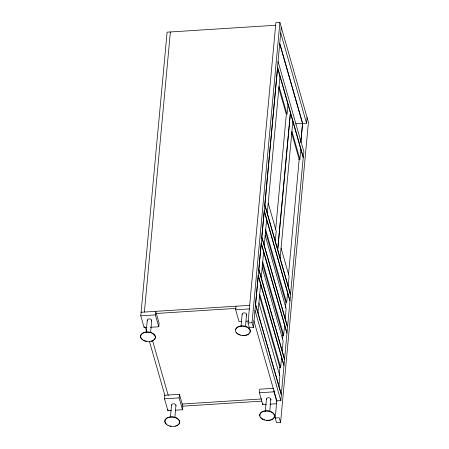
<?xml version="1.0" encoding="UTF-8"?>
<svg xmlns="http://www.w3.org/2000/svg" width="449" height="449" viewBox="0 0 449 449"><rect width="100%" height="100%" fill="white"/><g stroke="black" fill="none" stroke-linecap="round" stroke-linejoin="round"><path stroke-width="0.67" d="M146.952 327.512L144.168 327.691L140.778 315.838L167.095 32.171L275.894 25.239M144.398 312.055L170.379 31.963M144.168 327.691L144.281 326.496M146.194 331.862L147.278 320.148A2.234 1.42 5.3 0 1 149.332 318.919A2.234 1.42 5.3 0 1 151.683 320.176L150.639 332.26M158.772 326.76L155.382 314.906L155.713 311.331L159.103 323.185L158.772 326.76L150.426 327.293M171.378 410.448L167.898 410.667L164.508 398.813L164.839 395.238L179.443 394.306L182.833 406.16L182.502 409.735L175.548 410.178M167.898 410.667L168.01 409.477M170.463 416.734L171.552 405.026A2.234 1.42 5.3 0 1 173.606 403.791A2.234 1.42 5.3 0 1 175.957 405.049L174.914 417.132M182.502 409.735L179.112 397.881L179.443 394.306M241.848 321.467L239.064 321.641L235.674 309.788L236.006 306.218M241.023 326.502L242.174 314.104A2.234 1.42 5.3 0 1 244.228 312.874A2.234 1.42 5.3 0 1 246.58 314.132L245.474 326.9M281.248 27.193L253.399 327.439L249.38 327.697L248.028 322.954L275.877 22.708L279.895 22.45L308.435 122.257L280.586 422.509L276.567 422.767L275.215 418.025L276.831 400.57M253.399 327.439L252.041 322.702L279.895 22.45M257.984 312.813L260.639 284.217M261.251 277.639L263.636 251.906M264.248 245.328L266.633 219.595M267.278 213.135L279.968 76.308M266.274 404.397L262.794 404.622L259.404 392.768L259.735 389.193L273.643 388.306M275.624 229.815L286.327 114.394L278.694 87.695M275.293 241.169L276.225 231.162L268.205 203.128M287.989 104.342L287.057 114.349L279.042 86.315M262.794 404.622L262.906 403.426M265.297 411.379L266.448 398.976A2.234 1.42 5.3 0 1 268.502 397.747A2.234 1.42 5.3 0 1 270.854 399.004L269.748 411.778M280.142 258.119L292.838 121.292M268.491 420.505L268.513 420.23A7.442 4.737 5.3 0 0 269.765 420.073M276.831 401.715L274.008 391.837L274.115 390.647M279.194 375.448L279.929 367.529L259.365 295.616M282.573 339.029L282.926 335.218L262.362 263.305M285.452 307.986L285.923 302.907L265.168 230.32M288.488 274.805L299.197 159.384L291.558 132.68M300.796 142.215L302.547 123.357M300.83 142.339L302.581 123.481M278.936 386.073L279.862 376.06L258.916 302.806M279.323 367.568L280.659 367.484L281.59 357.477M282.197 350.899L283.128 340.892L262.177 267.632M282.32 335.257L283.656 335.173L284.587 325.16M285.194 318.588L286.125 308.575L265.174 235.321M287.584 292.849L286.653 302.856L265.707 229.602M288.157 286.153L289.089 276.146L281.068 248.112M298.585 159.423L299.926 159.333L300.852 149.326M253.865 320.653L276.803 400.867L280.821 400.609L281.349 394.89L255.52 304.568M279.598 43.278L302.536 123.492L306.549 123.239L307.082 117.52M295.61 123.772L302.598 123.323L279.957 44.165M141.109 312.263L249.913 305.331M156.185 313.475L235.843 308.396M140.778 315.838L155.382 314.906M235.674 309.788L249.582 308.906M246.018 321.203L248.802 321.024M248.028 322.954L252.041 322.702M164.508 398.813L179.112 397.881M259.404 392.768L274.008 391.837M182.086 404.038L261.745 398.959M182.698 406.171L261.655 401.142M269.748 404.179L276.702 403.735M275.215 418.025L279.227 417.766L280.586 422.509M280.72 32.912L306.549 123.239M278.066 61.507L303.9 151.829L303.367 157.548L277.538 67.227M291.906 131.299L299.926 159.333M264.73 204.795L290.559 295.116L290.032 300.836L264.197 210.514M261.733 237.106L287.562 327.433L287.034 333.152L261.2 242.825M262.71 261.913L283.656 335.173M258.736 269.417L284.565 359.744L284.037 365.464L258.203 275.136M259.713 294.23L280.659 367.484M254.987 310.281L280.821 400.609M152.475 340.303L168.246 395.451M145.538 327.731L146.688 331.766M149.382 341.184L164.963 395.659M266.448 398.976L266.487 399.318M242.174 314.104L242.219 314.48M171.552 405.026L171.597 405.396A2.234 1.42 5.3 0 0 171.787 405.756M147.278 320.148L147.323 320.524A2.234 1.42 5.3 0 0 147.519 320.883M176.002 405.425A2.234 1.42 5.3 0 1 175.89 405.784M166.618 424.305A7.442 4.737 5.3 0 1 167.948 417.43A7.442 4.737 5.3 0 1 178.657 419.473A7.442 4.737 5.3 0 1 175.464 425.994M171.041 426.146A7.442 4.737 5.3 0 1 169.789 425.871M151.728 320.547A2.234 1.42 5.3 0 1 151.622 320.912M142.35 339.433A7.442 4.737 5.3 0 1 143.674 332.557A7.442 4.737 5.3 0 1 154.389 334.6A7.442 4.737 5.3 0 1 151.19 341.117M146.772 341.274A7.442 4.737 5.3 0 1 144.337 340.589M246.624 314.502A2.234 1.42 5.3 0 1 246.265 315.181M235.484 329.835A7.442 4.737 5.3 0 1 244.43 326.053A7.442 4.737 5.3 0 1 249.885 332.58M248.617 333.944A7.442 4.737 5.3 0 1 247.713 334.488M247.203 334.713A7.442 4.737 5.3 0 1 246.086 335.072M245.491 335.201A7.442 4.737 5.3 0 1 242.308 335.313M240.411 334.954A7.442 4.737 5.3 0 1 236.185 332.288M270.899 399.374A2.234 1.42 5.3 0 1 270.539 400.059M259.859 415.954A7.442 4.737 5.3 0 1 268.698 410.925A7.442 4.737 5.3 0 1 273.278 418.507M272.891 418.816A7.442 4.737 5.3 0 1 271.982 419.36M271.477 419.585A7.442 4.737 5.3 0 1 270.36 419.944M267.873 420.253A7.442 4.737 5.3 0 1 266.577 420.185M264.686 419.826A7.442 4.737 5.3 0 1 260.459 417.16M258.265 275.922L255.61 304.517L281.31 394.368L283.959 365.772L258.265 275.922M261.262 243.611L258.877 269.344L284.571 359.194L286.956 333.461L261.262 243.611M264.259 211.294L261.874 237.033L287.568 326.883L289.959 301.15L264.259 211.294M277.6 68.007L264.904 204.839L277.667 249.464L290.363 112.637L277.6 68.007M290.464 112.996L277.768 249.824L290.531 294.454L303.227 157.627L290.464 112.996M168.033 425.489A7.442 4.737 5.3 0 0 179.639 422.588A7.442 4.737 5.3 0 0 169.037 417.351A7.442 4.737 5.3 0 0 168.033 425.489M143.764 340.617A7.442 4.737 5.3 0 0 155.365 337.715A7.442 4.737 5.3 0 0 144.769 332.473A7.442 4.737 5.3 0 0 143.764 340.617M238.66 334.572A7.442 4.737 5.3 0 0 250.261 331.665A7.442 4.737 5.3 0 0 239.665 326.429A7.442 4.737 5.3 0 0 238.66 334.572M262.929 419.445A7.442 4.737 5.3 0 0 274.535 416.537A7.442 4.737 5.3 0 0 263.933 411.301A7.442 4.737 5.3 0 0 262.929 419.445"/></g></svg>
